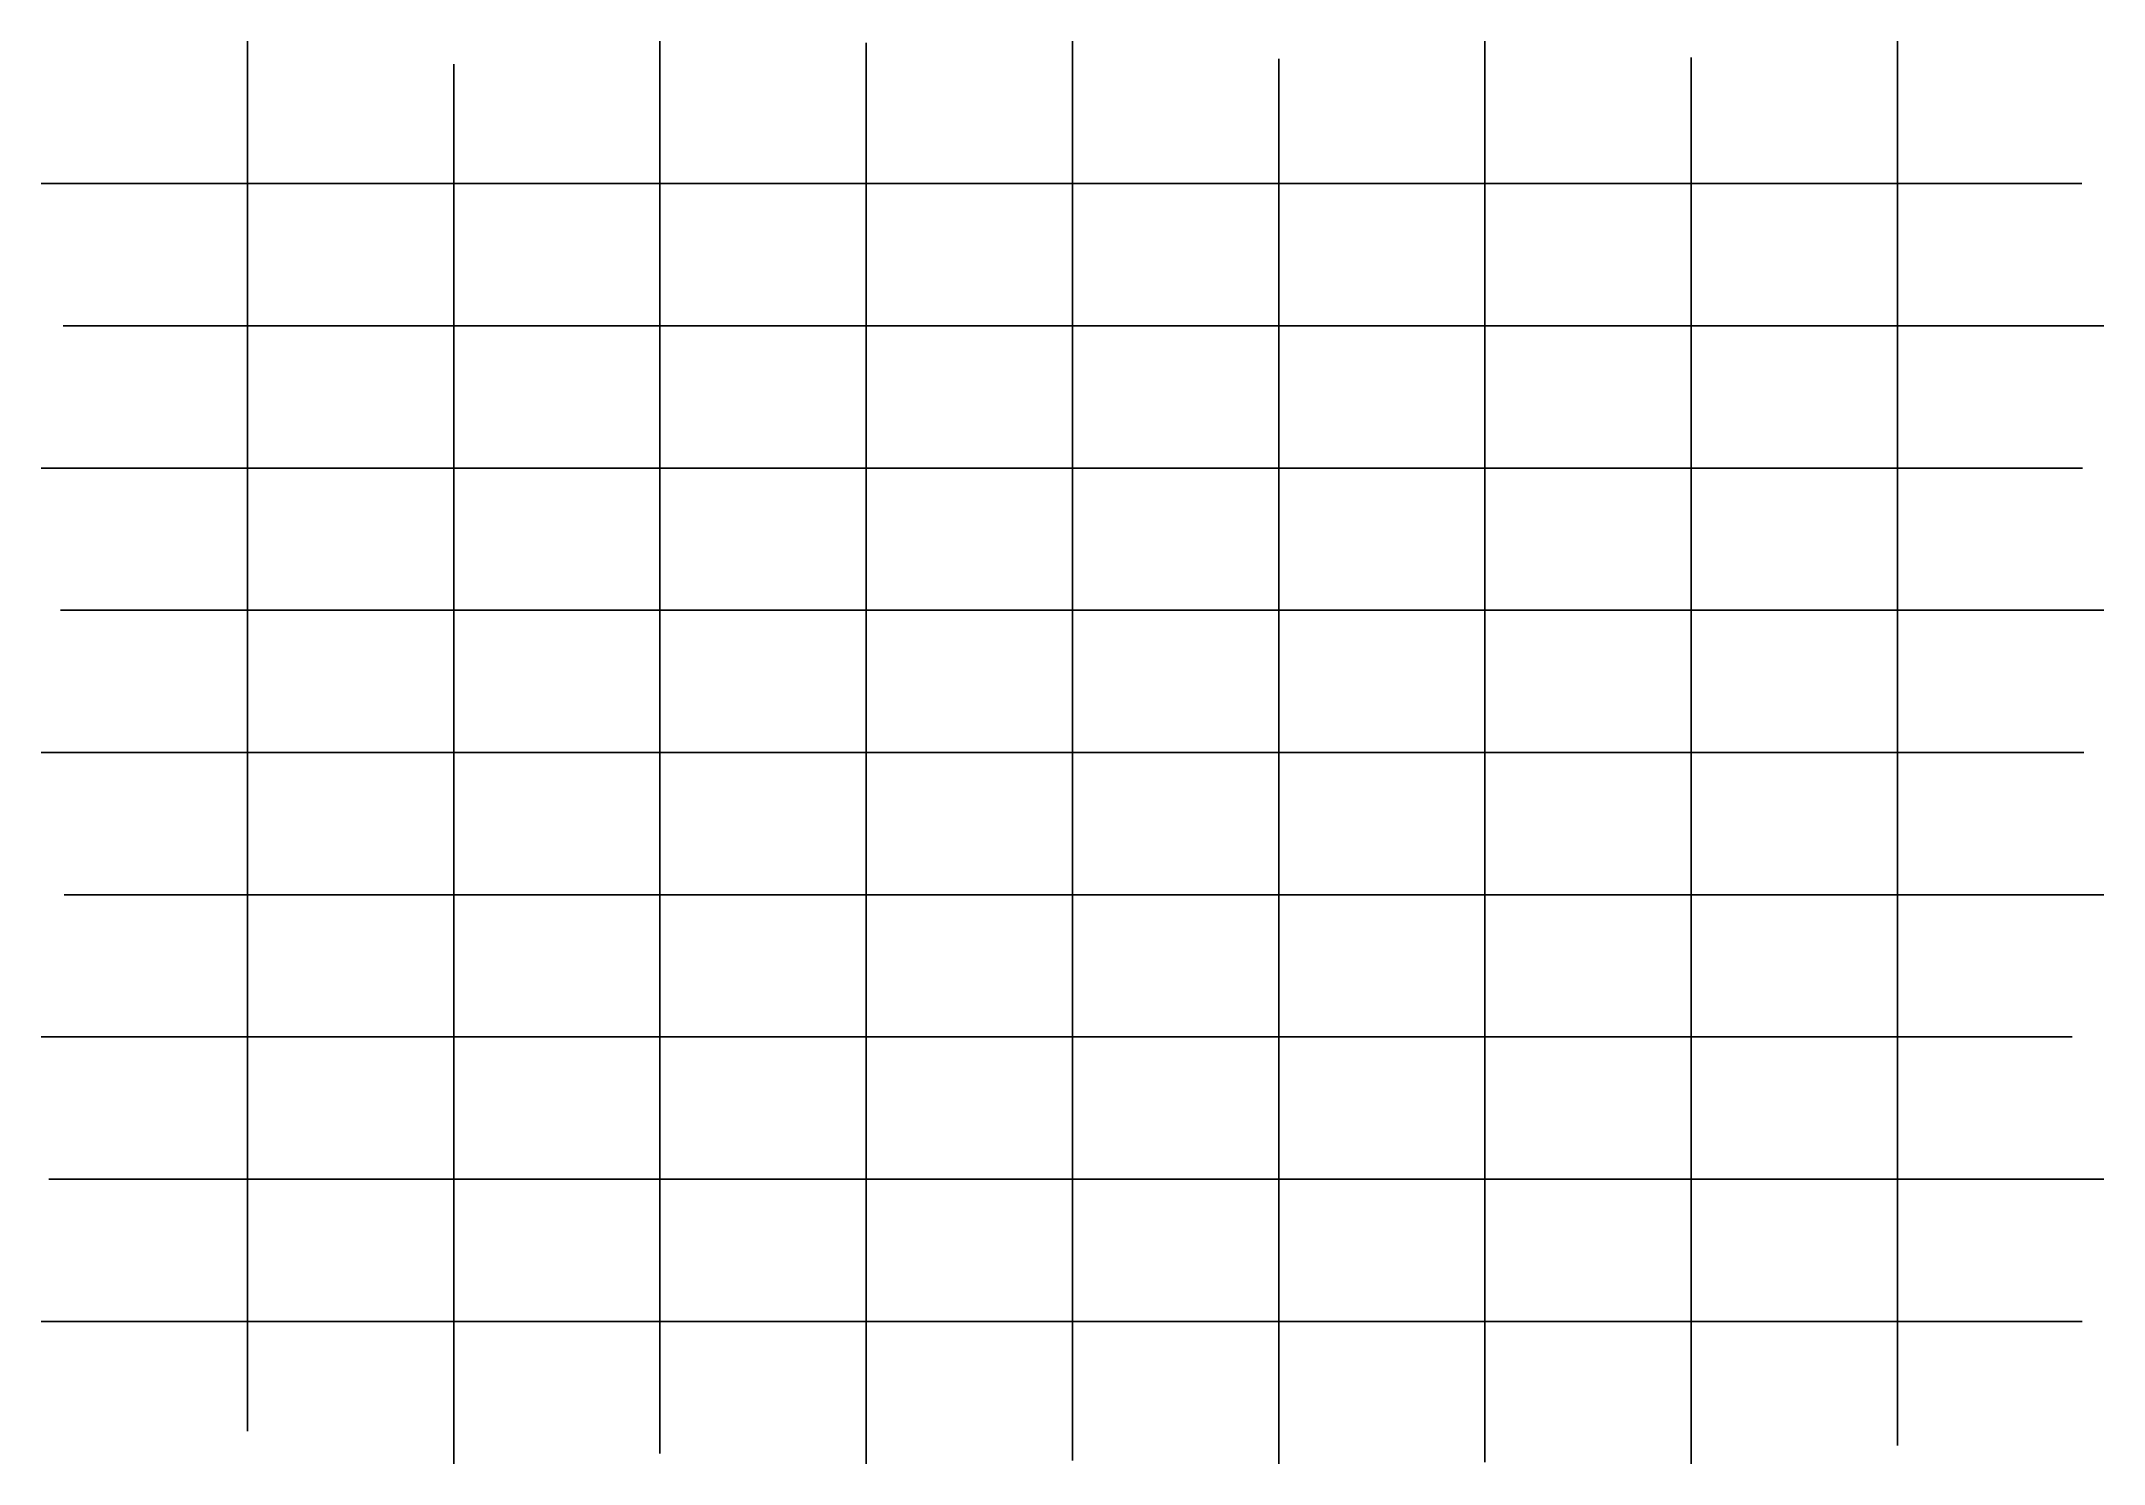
# Model space of a CAD drawing. Header units: millimetres. Extents: x 0 to 145, y -100 to 0.
import ezdxf

# ---------------------------------------------------------------- set-up
doc = ezdxf.new("R2010")
doc.units = ezdxf.units.MM
doc.header["$MEASUREMENT"] = 0
doc.layers.add('Ú²Ô 09', color=18, linetype='Continuous', true_color=0x000000)

msp = doc.modelspace()

# ---------------------------------------------------------------- linework, layer by layer
at = {"layer": 'Ú²Ô 09'}
for p, q in [((14.5, 0, 20), (14.5, -2.46, 20.44)), ((43.5, 0, 16.59), (43.5, -2.5, 16.6)), ((72.5, 0, 10.65), (72.5, -2.5, 10.56)), ((101.5, 0, 5.46), (101.5, -2.5, 5.51)), ((130.5, 0, 3.08), (130.5, -2.49, 3.28)), ((58, -2.6, 13.63), (58, -0.1, 13.71)), ((87, -3.73, 7.74), (87, -1.23, 7.77)), ((116, -3.64, 4.06), (116, -1.14, 3.93)), ((14.5, -2.46, 20.44), (14.5, -4.93, 20.84)), ((29, -4.09, 19.13), (29, -1.6, 18.96)), ((43.5, -2.5, 16.6), (43.5, -5, 16.6)), ((58, -5.09, 13.55), (58, -2.6, 13.63)), ((72.5, -2.5, 10.56), (72.5, -5, 10.48)), ((101.5, -2.5, 5.51), (101.5, -5, 5.58)), ((130.5, -2.49, 3.28), (130.5, -4.98, 3.52)), ((29, -6.59, 19.28), (29, -4.09, 19.13)), ((87, -6.23, 7.73), (87, -3.73, 7.74)), ((116, -6.13, 4.25), (116, -3.64, 4.06)), ((14.5, -4.93, 20.84), (14.5, -7.4, 21.2)), ((43.5, -5, 16.6), (43.5, -7.5, 16.57)), ((58, -7.59, 13.47), (58, -5.09, 13.55)), ((72.5, -5, 10.48), (72.5, -7.5, 10.41)), ((101.5, -5, 5.58), (101.5, -7.5, 5.69)), ((130.5, -4.98, 3.52), (130.5, -7.47, 3.8)), ((29, -9.09, 19.37), (29, -6.59, 19.28)), ((87, -8.73, 7.76), (87, -6.23, 7.73)), ((116, -8.62, 4.49), (116, -6.13, 4.25)), ((14.5, -7.4, 21.2), (14.5, -9.88, 21.5)), ((43.5, -7.5, 16.57), (43.5, -10, 16.52)), ((58, -10.09, 13.38), (58, -7.59, 13.47)), ((72.5, -7.5, 10.41), (72.5, -10, 10.36)), ((101.5, -7.5, 5.69), (101.5, -9.99, 5.84)), ((116, -11.1, 4.78), (116, -8.62, 4.49)), ((130.5, -7.47, 3.8), (130.5, -9.94, 4.14)), ((0, -10, 22.39), (2.5, -10, 22.31)), ((2.5, -10, 22.31), (5, -10, 22.24)), ((5, -10, 22.24), (7.49, -10, 22.09)), ((7.49, -10, 22.09), (9.99, -10, 21.94)), ((9.99, -10, 21.94), (12.48, -10, 21.7)), ((12.48, -10, 21.7), (14.97, -10, 21.46)), ((14.5, -9.88, 21.5), (14.5, -12.37, 21.74)), ((14.97, -10, 21.46), (17.45, -10, 21.16)), ((17.45, -10, 21.16), (19.93, -10, 20.84)), ((19.93, -10, 20.84), (22.4, -10, 20.47)), ((22.4, -10, 20.47), (24.87, -10, 20.1)), ((24.87, -10, 20.1), (27.34, -10, 19.68)), ((27.34, -10, 19.68), (29.8, -10, 19.25)), ((29, -11.59, 19.42), (29, -9.09, 19.37)), ((29.8, -10, 19.25), (32.26, -10, 18.79)), ((32.26, -10, 18.79), (34.71, -10, 18.32)), ((34.71, -10, 18.32), (37.16, -10, 17.83)), ((37.16, -10, 17.83), (39.61, -10, 17.34)), ((39.61, -10, 17.34), (42.06, -10, 16.83)), ((42.06, -10, 16.83), (44.51, -10, 16.31)), ((43.5, -10, 16.52), (43.5, -12.5, 16.44)), ((44.51, -10, 16.31), (46.95, -10, 15.78)), ((46.95, -10, 15.78), (49.39, -10, 15.25)), ((49.39, -10, 15.25), (51.84, -10, 14.72)), ((51.84, -10, 14.72), (54.28, -10, 14.19)), ((54.28, -10, 14.19), (56.72, -10, 13.66)), ((56.72, -10, 13.66), (59.17, -10, 13.13)), ((58, -12.59, 13.28), (58, -10.09, 13.38)), ((59.17, -10, 13.13), (61.61, -10, 12.6)), ((61.61, -10, 12.6), (64.06, -10, 12.09)), ((64.06, -10, 12.09), (66.5, -10, 11.57)), ((66.5, -10, 11.57), (68.95, -10, 11.07)), ((68.95, -10, 11.07), (71.4, -10, 10.58)), ((71.4, -10, 10.58), (73.86, -10, 10.1)), ((72.5, -10, 10.36), (72.5, -12.5, 10.33)), ((73.86, -10, 10.1), (76.31, -10, 9.63)), ((76.31, -10, 9.63), (78.77, -10, 9.18)), ((78.77, -10, 9.18), (81.23, -10, 8.74)), ((81.23, -10, 8.74), (83.7, -10, 8.32)), ((83.7, -10, 8.32), (86.16, -10, 7.91)), ((86.16, -10, 7.91), (88.63, -10, 7.53)), ((87, -11.23, 7.81), (87, -8.73, 7.76)), ((88.63, -10, 7.53), (91.11, -10, 7.16)), ((91.11, -10, 7.16), (93.58, -10, 6.82)), ((93.58, -10, 6.82), (96.06, -10, 6.48)), ((96.06, -10, 6.48), (98.54, -10, 6.18)), ((98.54, -10, 6.18), (101.03, -10, 5.89)), ((101.03, -10, 5.89), (103.51, -10, 5.63)), ((101.5, -9.99, 5.84), (101.5, -12.48, 6.05)), ((103.51, -10, 5.63), (106, -10, 5.38)), ((106, -10, 5.38), (108.49, -10, 5.17)), ((108.49, -10, 5.17), (110.98, -10, 4.97)), ((110.98, -10, 4.97), (113.48, -10, 4.8)), ((113.48, -10, 4.8), (115.97, -10, 4.64)), ((115.97, -10, 4.64), (118.47, -10, 4.51)), ((118.47, -10, 4.51), (120.97, -10, 4.39)), ((120.97, -10, 4.39), (123.46, -10, 4.31)), ((123.46, -10, 4.31), (125.96, -10, 4.23)), ((125.96, -10, 4.23), (128.46, -10, 4.18)), ((128.46, -10, 4.18), (130.96, -10, 4.14)), ((130.5, -9.94, 4.14), (130.5, -12.41, 4.54)), ((130.96, -10, 4.14), (133.46, -10, 4.13)), ((133.46, -10, 4.13), (135.96, -10, 4.12)), ((135.96, -10, 4.12), (138.46, -10, 4.14)), ((138.46, -10, 4.14), (140.96, -10, 4.17)), ((140.96, -10, 4.17), (143.46, -10, 4.21)), ((29, -14.09, 19.43), (29, -11.59, 19.42)), ((87, -13.73, 7.9), (87, -11.23, 7.81)), ((116, -13.58, 5.11), (116, -11.1, 4.78)), ((14.5, -12.37, 21.74), (14.5, -14.87, 21.93)), ((43.5, -12.5, 16.44), (43.5, -15, 16.34)), ((58, -15.09, 13.18), (58, -12.59, 13.28)), ((72.5, -12.5, 10.33), (72.5, -15, 10.31)), ((101.5, -12.48, 6.05), (101.5, -14.97, 6.29)), ((130.5, -12.41, 4.54), (130.5, -14.87, 4.98)), ((29, -16.59, 19.4), (29, -14.09, 19.43)), ((87, -16.23, 8.02), (87, -13.73, 7.9)), ((116, -16.05, 5.51), (116, -13.58, 5.11)), ((14.5, -14.87, 21.93), (14.5, -17.36, 22.07)), ((43.5, -15, 16.34), (43.5, -17.49, 16.21)), ((58, -17.59, 13.07), (58, -15.09, 13.18)), ((72.5, -15, 10.31), (72.5, -17.5, 10.3)), ((101.5, -14.97, 6.29), (101.5, -17.46, 6.57)), ((130.5, -14.87, 4.98), (130.5, -17.32, 5.46)), ((14.5, -17.36, 22.07), (14.5, -19.86, 22.14)), ((29, -19.08, 19.31), (29, -16.59, 19.4)), ((87, -18.72, 8.17), (87, -16.23, 8.02)), ((116, -18.51, 5.95), (116, -16.05, 5.51)), ((130.5, -17.32, 5.46), (130.5, -19.76, 6.01)), ((43.5, -17.49, 16.21), (43.5, -19.99, 16.06)), ((58, -20.08, 12.97), (58, -17.59, 13.07)), ((72.5, -17.5, 10.3), (72.5, -20, 10.31)), ((87, -21.22, 8.35), (87, -18.72, 8.17)), ((101.5, -17.46, 6.57), (101.5, -19.93, 6.9)), ((116, -20.97, 6.42), (116, -18.51, 5.95)), ((4.04, -20, 23.64), (1.55, -20, 23.91)), ((6.52, -20, 23.34), (4.04, -20, 23.64)), ((9, -20, 23.01), (6.52, -20, 23.34)), ((11.47, -20, 22.63), (9, -20, 23.01)), ((13.94, -20, 22.24), (11.47, -20, 22.63)), ((16.4, -20, 21.8), (13.94, -20, 22.24)), ((14.5, -19.86, 22.14), (14.5, -22.36, 22.15)), ((18.86, -20, 21.36), (16.4, -20, 21.8)), ((21.31, -20, 20.87), (18.86, -20, 21.36)), ((23.77, -20, 20.39), (21.31, -20, 20.87)), ((26.21, -20, 19.87), (23.77, -20, 20.39)), ((28.66, -20, 19.36), (26.21, -20, 19.87)), ((31.1, -20, 18.82), (28.66, -20, 19.36)), ((29, -21.58, 19.19), (29, -19.08, 19.31)), ((33.54, -20, 18.29), (31.1, -20, 18.82)), ((35.98, -20, 17.74), (33.54, -20, 18.29)), ((38.42, -20, 17.2), (35.98, -20, 17.74)), ((40.86, -20, 16.65), (38.42, -20, 17.2)), ((43.3, -20, 16.11), (40.86, -20, 16.65)), ((45.74, -20, 15.57), (43.3, -20, 16.11)), ((43.5, -19.99, 16.06), (43.5, -22.48, 15.89)), ((48.19, -20, 15.03), (45.74, -20, 15.57)), ((50.63, -20, 14.51), (48.19, -20, 15.03)), ((53.08, -20, 13.99), (50.63, -20, 14.51)), ((55.52, -20, 13.48), (53.08, -20, 13.99)), ((57.97, -20, 12.98), (55.52, -20, 13.48)), ((60.43, -20, 12.5), (57.97, -20, 12.98)), ((58, -22.58, 12.86), (58, -20.08, 12.97)), ((62.88, -20, 12.02), (60.43, -20, 12.5)), ((65.34, -20, 11.56), (62.88, -20, 12.02)), ((67.8, -20, 11.12), (65.34, -20, 11.56)), ((70.26, -20, 10.69), (67.8, -20, 11.12)), ((72.73, -20, 10.28), (70.26, -20, 10.69)), ((72.5, -20, 10.31), (72.5, -22.5, 10.34)), ((75.2, -20, 9.88), (72.73, -20, 10.28)), ((77.67, -20, 9.5), (75.2, -20, 9.88)), ((80.14, -20, 9.15), (77.67, -20, 9.5)), ((82.62, -20, 8.81), (80.14, -20, 9.15)), ((85.1, -20, 8.49), (82.62, -20, 8.81)), ((87.58, -20, 8.19), (85.1, -20, 8.49)), ((90.06, -20, 7.92), (87.58, -20, 8.19)), ((92.55, -20, 7.66), (90.06, -20, 7.92)), ((95.04, -20, 7.43), (92.55, -20, 7.66)), ((97.53, -20, 7.21), (95.04, -20, 7.43)), ((100.02, -20, 7.02), (97.53, -20, 7.21)), ((102.52, -20, 6.84), (100.02, -20, 7.02)), ((101.5, -19.93, 6.9), (101.5, -22.41, 7.27)), ((105.01, -20, 6.69), (102.52, -20, 6.84)), ((107.51, -20, 6.55), (105.01, -20, 6.69)), ((110.01, -20, 6.44), (107.51, -20, 6.55)), ((112.5, -20, 6.34), (110.01, -20, 6.44)), ((115, -20, 6.25), (112.5, -20, 6.34)), ((117.5, -20, 6.19), (115, -20, 6.25)), ((120, -20, 6.13), (117.5, -20, 6.19)), ((122.5, -20, 6.1), (120, -20, 6.13)), ((125, -20, 6.07), (122.5, -20, 6.1)), ((127.5, -20, 6.06), (125, -20, 6.07)), ((130, -20, 6.05), (127.5, -20, 6.06)), ((132.5, -20, 6.07), (130, -20, 6.05)), ((130.5, -19.76, 6.01), (130.5, -22.19, 6.59)), ((135, -20, 6.08), (132.5, -20, 6.07)), ((137.5, -20, 6.11), (135, -20, 6.08)), ((140, -20, 6.14), (137.5, -20, 6.11)), ((142.5, -20, 6.18), (140, -20, 6.14)), ((145, -20, 6.22), (142.5, -20, 6.18)), ((29, -24.08, 19.04), (29, -21.58, 19.19)), ((87, -23.71, 8.56), (87, -21.22, 8.35)), ((116, -23.41, 6.94), (116, -20.97, 6.42)), ((14.5, -22.36, 22.15), (14.5, -24.86, 22.11)), ((43.5, -22.48, 15.89), (43.5, -24.97, 15.69)), ((58, -25.08, 12.75), (58, -22.58, 12.86)), ((72.5, -22.5, 10.34), (72.5, -24.99, 10.38)), ((101.5, -22.41, 7.27), (101.5, -24.87, 7.68)), ((130.5, -22.19, 6.59), (130.5, -24.62, 7.21)), ((29, -26.57, 18.83), (29, -24.08, 19.04)), ((87, -26.19, 8.81), (87, -23.71, 8.56)), ((116, -25.85, 7.51), (116, -23.41, 6.94)), ((130.5, -24.62, 7.21), (130.5, -27.03, 7.86)), ((14.5, -24.86, 22.11), (14.5, -27.36, 22.02)), ((43.5, -24.97, 15.69), (43.5, -27.46, 15.47)), ((58, -27.58, 12.63), (58, -25.08, 12.75)), ((72.5, -24.99, 10.38), (72.5, -27.49, 10.44)), ((101.5, -24.87, 7.68), (101.5, -27.33, 8.11)), ((116, -28.27, 8.11), (116, -25.85, 7.51)), ((14.5, -27.36, 22.02), (14.5, -29.85, 21.86)), ((29, -29.06, 18.58), (29, -26.57, 18.83)), ((43.5, -27.46, 15.47), (43.5, -29.95, 15.23)), ((72.5, -27.49, 10.44), (72.5, -29.99, 10.52)), ((87, -28.68, 9.08), (87, -26.19, 8.81)), ((101.5, -27.33, 8.11), (101.5, -29.79, 8.6)), ((130.5, -27.03, 7.86), (130.5, -29.43, 8.56)), ((58, -30.07, 12.52), (58, -27.58, 12.63)), ((87, -31.16, 9.37), (87, -28.68, 9.08)), ((116, -30.69, 8.74), (116, -28.27, 8.11)), ((0, -30, 24.68), (2.46, -30, 24.25)), ((2.46, -30, 24.25), (4.92, -30, 23.81)), ((4.92, -30, 23.81), (7.38, -30, 23.33)), ((7.38, -30, 23.33), (9.83, -30, 22.85)), ((9.83, -30, 22.85), (12.28, -30, 22.33)), ((12.28, -30, 22.33), (14.72, -30, 21.81)), ((14.5, -29.85, 21.86), (14.5, -32.34, 21.64)), ((14.72, -30, 21.81), (17.16, -30, 21.25)), ((17.16, -30, 21.25), (19.6, -30, 20.7)), ((19.6, -30, 20.7), (22.03, -30, 20.13)), ((22.03, -30, 20.13), (24.46, -30, 19.56)), ((24.46, -30, 19.56), (26.9, -30, 18.98)), ((26.9, -30, 18.98), (29.33, -30, 18.41)), ((29, -31.54, 18.3), (29, -29.06, 18.58)), ((29.33, -30, 18.41), (31.77, -30, 17.84)), ((31.77, -30, 17.84), (34.2, -30, 17.28)), ((34.2, -30, 17.28), (36.64, -30, 16.73)), ((36.64, -30, 16.73), (39.08, -30, 16.18)), ((39.08, -30, 16.18), (41.52, -30, 15.65)), ((41.52, -30, 15.65), (43.97, -30, 15.13)), ((43.5, -29.95, 15.23), (43.5, -32.44, 14.96)), ((43.97, -30, 15.13), (46.42, -30, 14.63)), ((46.42, -30, 14.63), (48.87, -30, 14.15)), ((48.87, -30, 14.15), (51.33, -30, 13.69)), ((51.33, -30, 13.69), (53.79, -30, 13.24)), ((53.79, -30, 13.24), (56.25, -30, 12.82)), ((56.25, -30, 12.82), (58.72, -30, 12.41)), ((58, -32.57, 12.4), (58, -30.07, 12.52)), ((58.72, -30, 12.41), (61.19, -30, 12.03)), ((61.19, -30, 12.03), (63.66, -30, 11.66)), ((63.66, -30, 11.66), (66.14, -30, 11.32)), ((66.14, -30, 11.32), (68.62, -30, 11)), ((68.62, -30, 11), (71.1, -30, 10.69)), ((71.1, -30, 10.69), (73.58, -30, 10.41)), ((72.5, -29.99, 10.52), (72.5, -32.49, 10.62)), ((73.58, -30, 10.41), (76.07, -30, 10.14)), ((76.07, -30, 10.14), (78.56, -30, 9.9)), ((78.56, -30, 9.9), (81.05, -30, 9.67)), ((81.05, -30, 9.67), (83.54, -30, 9.48)), ((83.54, -30, 9.48), (86.03, -30, 9.29)), ((86.03, -30, 9.29), (88.53, -30, 9.14)), ((88.53, -30, 9.14), (91.02, -30, 9)), ((91.02, -30, 9), (93.52, -30, 8.89)), ((93.52, -30, 8.89), (96.02, -30, 8.78)), ((96.02, -30, 8.78), (98.52, -30, 8.71)), ((98.52, -30, 8.71), (101.02, -30, 8.64)), ((101.02, -30, 8.64), (103.52, -30, 8.6)), ((101.5, -29.79, 8.6), (101.5, -32.23, 9.11)), ((103.52, -30, 8.6), (106.02, -30, 8.57)), ((106.02, -30, 8.57), (108.52, -30, 8.55)), ((108.52, -30, 8.55), (111.02, -30, 8.54)), ((111.02, -30, 8.54), (113.52, -30, 8.55)), ((113.52, -30, 8.55), (116.02, -30, 8.56)), ((116.02, -30, 8.56), (118.51, -30, 8.58)), ((118.51, -30, 8.58), (121.01, -30, 8.6)), ((121.01, -30, 8.6), (123.51, -30, 8.63)), ((123.51, -30, 8.63), (126.01, -30, 8.66)), ((126.01, -30, 8.66), (128.51, -30, 8.7)), ((128.51, -30, 8.7), (131.01, -30, 8.73)), ((130.5, -29.43, 8.56), (130.5, -31.82, 9.29)), ((131.01, -30, 8.73), (133.51, -30, 8.76)), ((133.51, -30, 8.76), (136.01, -30, 8.8)), ((136.01, -30, 8.8), (138.51, -30, 8.82)), ((138.51, -30, 8.82), (141.01, -30, 8.85)), ((141.01, -30, 8.85), (143.51, -30, 8.87)), ((29, -34.02, 17.98), (29, -31.54, 18.3)), ((87, -33.64, 9.69), (87, -31.16, 9.37)), ((116, -33.1, 9.42), (116, -30.69, 8.74)), ((130.5, -31.82, 9.29), (130.5, -34.21, 10.04)), ((14.5, -32.34, 21.64), (14.5, -34.83, 21.38)), ((43.5, -32.44, 14.96), (43.5, -34.92, 14.68)), ((58, -35.07, 12.29), (58, -32.57, 12.4)), ((72.5, -32.49, 10.62), (72.5, -34.99, 10.73)), ((101.5, -32.23, 9.11), (101.5, -34.68, 9.64)), ((116, -35.5, 10.12), (116, -33.1, 9.42)), ((29, -36.49, 17.62), (29, -34.02, 17.98)), ((87, -36.12, 10.04), (87, -33.64, 9.69)), ((101.5, -34.68, 9.64), (101.5, -37.11, 10.21)), ((130.5, -34.21, 10.04), (130.5, -36.58, 10.82)), ((14.5, -34.83, 21.38), (14.5, -37.31, 21.07)), ((43.5, -34.92, 14.68), (43.5, -37.4, 14.38)), ((58, -37.57, 12.17), (58, -35.07, 12.29)), ((72.5, -34.99, 10.73), (72.5, -37.49, 10.85)), ((87, -38.59, 10.41), (87, -36.12, 10.04)), ((116, -37.89, 10.84), (116, -35.5, 10.12)), ((14.5, -37.31, 21.07), (14.5, -39.78, 20.7)), ((29, -38.96, 17.23), (29, -36.49, 17.62)), ((43.5, -37.4, 14.38), (43.5, -39.88, 14.06)), ((58, -40.06, 12.05), (58, -37.57, 12.17)), ((72.5, -37.49, 10.85), (72.5, -39.98, 10.99)), ((101.5, -37.11, 10.21), (101.5, -39.54, 10.8)), ((130.5, -36.58, 10.82), (130.5, -38.95, 11.62)), ((29, -41.43, 16.8), (29, -38.96, 17.23)), ((87, -41.06, 10.8), (87, -38.59, 10.41)), ((116, -40.28, 11.59), (116, -37.89, 10.84)), ((130.5, -38.95, 11.62), (130.5, -41.31, 12.44)), ((3.78, -40, 23.31), (1.35, -40, 23.88)), ((6.22, -40, 22.73), (3.78, -40, 23.31)), ((8.65, -40, 22.14), (6.22, -40, 22.73)), ((11.07, -40, 21.54), (8.65, -40, 22.14)), ((13.5, -40, 20.93), (11.07, -40, 21.54)), ((15.92, -40, 20.31), (13.5, -40, 20.93)), ((14.5, -39.78, 20.7), (14.5, -42.25, 20.28)), ((18.34, -40, 19.69), (15.92, -40, 20.31)), ((20.76, -40, 19.08), (18.34, -40, 19.69)), ((23.19, -40, 18.47), (20.76, -40, 19.08)), ((25.62, -40, 17.88), (23.19, -40, 18.47)), ((28.05, -40, 17.29), (25.62, -40, 17.88)), ((30.48, -40, 16.72), (28.05, -40, 17.29)), ((32.92, -40, 16.16), (30.48, -40, 16.72)), ((35.36, -40, 15.64), (32.92, -40, 16.16)), ((37.81, -40, 15.12), (35.36, -40, 15.64)), ((40.27, -40, 14.65), (37.81, -40, 15.12)), ((42.72, -40, 14.19), (40.27, -40, 14.65)), ((45.19, -40, 13.77), (42.72, -40, 14.19)), ((43.5, -39.88, 14.06), (43.5, -42.36, 13.72)), ((47.65, -40, 13.37), (45.19, -40, 13.77)), ((50.13, -40, 13.02), (47.65, -40, 13.37)), ((52.6, -40, 12.67), (50.13, -40, 13.02)), ((55.09, -40, 12.38), (52.6, -40, 12.67)), ((57.57, -40, 12.1), (55.09, -40, 12.38)), ((60.06, -40, 11.87), (57.57, -40, 12.1)), ((58, -42.56, 11.93), (58, -40.06, 12.05)), ((62.55, -40, 11.64), (60.06, -40, 11.87)), ((65.04, -40, 11.46), (62.55, -40, 11.64)), ((67.54, -40, 11.28), (65.04, -40, 11.46)), ((70.03, -40, 11.13), (67.54, -40, 11.28)), ((72.53, -40, 10.99), (70.03, -40, 11.13)), ((72.5, -39.98, 10.99), (72.5, -42.48, 11.14)), ((75.03, -40, 10.88), (72.53, -40, 10.99)), ((77.53, -40, 10.79), (75.03, -40, 10.88)), ((80.02, -40, 10.72), (77.53, -40, 10.79)), ((82.52, -40, 10.67), (80.02, -40, 10.72)), ((85.02, -40, 10.64), (82.52, -40, 10.67)), ((87.52, -40, 10.63), (85.02, -40, 10.64)), ((90.02, -40, 10.65), (87.52, -40, 10.63)), ((92.52, -40, 10.68), (90.02, -40, 10.65)), ((95.02, -40, 10.73), (92.52, -40, 10.68)), ((97.52, -40, 10.79), (95.02, -40, 10.73)), ((100.02, -40, 10.87), (97.52, -40, 10.79)), ((102.52, -40, 10.95), (100.02, -40, 10.87)), ((101.5, -39.54, 10.8), (101.5, -41.96, 11.42)), ((105.02, -40, 11.05), (102.52, -40, 10.95)), ((107.52, -40, 11.15), (105.02, -40, 11.05)), ((110.01, -40, 11.25), (107.52, -40, 11.15)), ((112.51, -40, 11.36), (110.01, -40, 11.25)), ((115.01, -40, 11.46), (112.51, -40, 11.36)), ((117.51, -40, 11.56), (115.01, -40, 11.46)), ((116, -42.65, 12.37), (116, -40.28, 11.59)), ((120.01, -40, 11.66), (117.51, -40, 11.56)), ((122.5, -40, 11.75), (120.01, -40, 11.66)), ((125, -40, 11.83), (122.5, -40, 11.75)), ((127.5, -40, 11.9), (125, -40, 11.83)), ((130, -40, 11.97), (127.5, -40, 11.9)), ((132.5, -40, 12.01), (130, -40, 11.97)), ((135, -40, 12.05), (132.5, -40, 12.01)), ((137.5, -40, 12.06), (135, -40, 12.05)), ((140, -40, 12.06), (137.5, -40, 12.06)), ((142.5, -40, 12.05), (140, -40, 12.06)), ((145, -40, 12.03), (142.5, -40, 12.05)), ((29, -43.88, 16.35), (29, -41.43, 16.8)), ((87, -43.53, 11.2), (87, -41.06, 10.8)), ((101.5, -41.96, 11.42), (101.5, -44.38, 12.05)), ((130.5, -41.31, 12.44), (130.5, -43.67, 13.27)), ((14.5, -42.25, 20.28), (14.5, -44.71, 19.83)), ((43.5, -42.36, 13.72), (43.5, -44.84, 13.37)), ((58, -45.06, 11.8), (58, -42.56, 11.93)), ((72.5, -42.48, 11.14), (72.5, -44.97, 11.31)), ((116, -45.03, 13.15), (116, -42.65, 12.37)), ((14.5, -44.71, 19.83), (14.5, -47.16, 19.33)), ((29, -46.34, 15.86), (29, -43.88, 16.35)), ((43.5, -44.84, 13.37), (43.5, -47.31, 13)), ((87, -45.99, 11.63), (87, -43.53, 11.2)), ((101.5, -44.38, 12.05), (101.5, -46.79, 12.71)), ((130.5, -43.67, 13.27), (130.5, -46.02, 14.12)), ((29, -48.78, 15.35), (29, -46.34, 15.86)), ((58, -47.55, 11.67), (58, -45.06, 11.8)), ((72.5, -44.97, 11.31), (72.5, -47.47, 11.47)), ((87, -48.45, 12.06), (87, -45.99, 11.63)), ((116, -47.39, 13.96), (116, -45.03, 13.15)), ((130.5, -46.02, 14.12), (130.5, -48.37, 14.98)), ((14.5, -47.16, 19.33), (14.5, -49.6, 18.79)), ((43.5, -47.31, 13), (43.5, -49.78, 12.62)), ((58, -50.05, 11.53), (58, -47.55, 11.67)), ((72.5, -47.47, 11.47), (72.5, -49.96, 11.64)), ((101.5, -46.79, 12.71), (101.5, -49.2, 13.38)), ((116, -49.76, 14.77), (116, -47.39, 13.96)), ((29, -51.23, 14.82), (29, -48.78, 15.35)), ((87, -50.91, 12.5), (87, -48.45, 12.06)), ((101.5, -49.2, 13.38), (101.5, -51.61, 14.06)), ((130.5, -48.37, 14.98), (130.5, -50.72, 15.84)), ((0, -50, 22.69), (2.41, -50, 22.03)), ((2.41, -50, 22.03), (4.82, -50, 21.37)), ((4.82, -50, 21.37), (7.23, -50, 20.7)), ((7.23, -50, 20.7), (9.64, -50, 20.04)), ((9.64, -50, 20.04), (12.05, -50, 19.37)), ((12.05, -50, 19.37), (14.46, -50, 18.71)), ((14.46, -50, 18.71), (16.88, -50, 18.07)), ((14.5, -49.6, 18.79), (14.5, -52.03, 18.21)), ((16.88, -50, 18.07), (19.3, -50, 17.43)), ((19.3, -50, 17.43), (21.72, -50, 16.82)), ((21.72, -50, 16.82), (24.15, -50, 16.21)), ((24.15, -50, 16.21), (26.58, -50, 15.65)), ((26.58, -50, 15.65), (29.02, -50, 15.1)), ((29.02, -50, 15.1), (31.47, -50, 14.59)), ((31.47, -50, 14.59), (33.92, -50, 14.1)), ((33.92, -50, 14.1), (36.38, -50, 13.66)), ((36.38, -50, 13.66), (38.85, -50, 13.25)), ((38.85, -50, 13.25), (41.32, -50, 12.89)), ((41.32, -50, 12.89), (43.8, -50, 12.56)), ((43.5, -49.78, 12.62), (43.5, -52.25, 12.22)), ((43.8, -50, 12.56), (46.28, -50, 12.28)), ((46.28, -50, 12.28), (48.77, -50, 12.04)), ((48.77, -50, 12.04), (51.26, -50, 11.85)), ((51.26, -50, 11.85), (53.76, -50, 11.7)), ((53.76, -50, 11.7), (56.26, -50, 11.59)), ((56.26, -50, 11.59), (58.76, -50, 11.53)), ((58, -52.54, 11.38), (58, -50.05, 11.53)), ((58.76, -50, 11.53), (61.26, -50, 11.51)), ((61.26, -50, 11.51), (63.76, -50, 11.51)), ((63.76, -50, 11.51), (66.26, -50, 11.54)), ((66.26, -50, 11.54), (68.76, -50, 11.57)), ((68.76, -50, 11.57), (71.26, -50, 11.62)), ((71.26, -50, 11.62), (73.75, -50, 11.68)), ((72.5, -49.96, 11.64), (72.5, -52.46, 11.79)), ((73.75, -50, 11.68), (76.25, -50, 11.75)), ((76.25, -50, 11.75), (78.75, -50, 11.85)), ((78.75, -50, 11.85), (81.25, -50, 11.97)), ((81.25, -50, 11.97), (83.74, -50, 12.12)), ((83.74, -50, 12.12), (86.24, -50, 12.28)), ((86.24, -50, 12.28), (88.73, -50, 12.47)), ((88.73, -50, 12.47), (91.22, -50, 12.67)), ((91.22, -50, 12.67), (93.71, -50, 12.89)), ((93.71, -50, 12.89), (96.21, -50, 13.11)), ((96.21, -50, 13.11), (98.69, -50, 13.34)), ((98.69, -50, 13.34), (101.18, -50, 13.57)), ((101.18, -50, 13.57), (103.67, -50, 13.8)), ((103.67, -50, 13.8), (106.16, -50, 14.03)), ((106.16, -50, 14.03), (108.65, -50, 14.25)), ((108.65, -50, 14.25), (111.14, -50, 14.47)), ((111.14, -50, 14.47), (113.63, -50, 14.67)), ((113.63, -50, 14.67), (116.13, -50, 14.86)), ((116, -52.12, 15.6), (116, -49.76, 14.77)), ((116.13, -50, 14.86), (118.62, -50, 15.03)), ((118.62, -50, 15.03), (121.12, -50, 15.19)), ((121.12, -50, 15.19), (123.61, -50, 15.32)), ((123.61, -50, 15.32), (126.11, -50, 15.44)), ((126.11, -50, 15.44), (128.61, -50, 15.52)), ((128.61, -50, 15.52), (131.11, -50, 15.58)), ((130.5, -50.72, 15.84), (130.5, -53.06, 16.71)), ((131.11, -50, 15.58), (133.61, -50, 15.61)), ((133.61, -50, 15.61), (136.11, -50, 15.61)), ((136.11, -50, 15.61), (138.61, -50, 15.58)), ((138.61, -50, 15.58), (141.11, -50, 15.53)), ((141.11, -50, 15.53), (143.61, -50, 15.45)), ((14.5, -52.03, 18.21), (14.5, -54.46, 17.61)), ((29, -53.67, 14.27), (29, -51.23, 14.82)), ((87, -53.37, 12.95), (87, -50.91, 12.5)), ((101.5, -51.61, 14.06), (101.5, -54.01, 14.75)), ((116, -54.47, 16.43), (116, -52.12, 15.6)), ((43.5, -52.25, 12.22), (43.5, -54.72, 11.82)), ((58, -55.04, 11.22), (58, -52.54, 11.38)), ((72.5, -52.46, 11.79), (72.5, -54.95, 11.94)), ((87, -55.83, 13.42), (87, -53.37, 12.95)), ((130.5, -53.06, 16.71), (130.5, -55.41, 17.57)), ((14.5, -54.46, 17.61), (14.5, -56.88, 16.98)), ((29, -56.1, 13.7), (29, -53.67, 14.27)), ((43.5, -54.72, 11.82), (43.5, -57.18, 11.41)), ((58, -57.53, 11.05), (58, -55.04, 11.22)), ((72.5, -54.95, 11.94), (72.5, -57.45, 12.07)), ((101.5, -54.01, 14.75), (101.5, -56.41, 15.45)), ((116, -56.83, 17.27), (116, -54.47, 16.43)), ((29, -58.53, 13.11), (29, -56.1, 13.7)), ((87, -58.29, 13.88), (87, -55.83, 13.42)), ((101.5, -56.41, 15.45), (101.5, -58.81, 16.15)), ((130.5, -55.41, 17.57), (130.5, -57.75, 18.43)), ((14.5, -56.88, 16.98), (14.5, -59.29, 16.32)), ((43.5, -57.18, 11.41), (43.5, -59.65, 11)), ((58, -60.03, 10.89), (58, -57.53, 11.05)), ((72.5, -57.45, 12.07), (72.5, -59.94, 12.21)), ((116, -59.19, 18.11), (116, -56.83, 17.27)), ((130.5, -57.75, 18.43), (130.5, -60.1, 19.29)), ((14.5, -59.29, 16.32), (14.5, -61.69, 15.64)), ((29, -60.96, 12.52), (29, -58.53, 13.11)), ((87, -60.74, 14.36), (87, -58.29, 13.88)), ((101.5, -58.81, 16.15), (101.5, -61.21, 16.86)), ((116, -61.54, 18.94), (116, -59.19, 18.11)), ((3.99, -60, 19.15), (1.6, -60, 19.87)), ((6.39, -60, 18.44), (3.99, -60, 19.15)), ((8.79, -60, 17.74), (6.39, -60, 18.44)), ((11.19, -60, 17.05), (8.79, -60, 17.74)), ((13.6, -60, 16.37), (11.19, -60, 17.05)), ((16.01, -60, 15.73), (13.6, -60, 16.37)), ((18.43, -60, 15.09), (16.01, -60, 15.73)), ((20.86, -60, 14.51), (18.43, -60, 15.09)), ((23.29, -60, 13.93), (20.86, -60, 14.51)), ((25.74, -60, 13.42), (23.29, -60, 13.93)), ((28.19, -60, 12.91), (25.74, -60, 13.42)), ((30.65, -60, 12.49), (28.19, -60, 12.91)), ((33.12, -60, 12.06), (30.65, -60, 12.49)), ((35.6, -60, 11.74), (33.12, -60, 12.06)), ((38.07, -60, 11.41), (35.6, -60, 11.74)), ((40.56, -60, 11.19), (38.07, -60, 11.41)), ((43.05, -60, 10.97), (40.56, -60, 11.19)), ((45.55, -60, 10.85), (43.05, -60, 10.97)), ((43.5, -59.65, 11), (43.5, -62.11, 10.58)), ((48.05, -60, 10.74), (45.55, -60, 10.85)), ((50.55, -60, 10.72), (48.05, -60, 10.74)), ((53.05, -60, 10.72), (50.55, -60, 10.72)), ((55.55, -60, 10.8), (53.05, -60, 10.72)), ((58.05, -60, 10.9), (55.55, -60, 10.8)), ((58, -62.52, 10.73), (58, -60.03, 10.89)), ((60.54, -60, 11.06), (58.05, -60, 10.9)), ((63.03, -60, 11.25), (60.54, -60, 11.06)), ((65.52, -60, 11.47), (63.03, -60, 11.25)), ((68.01, -60, 11.72), (65.52, -60, 11.47)), ((70.5, -60, 11.99), (68.01, -60, 11.72)), ((72.98, -60, 12.27), (70.5, -60, 11.99)), ((72.5, -59.94, 12.21), (72.5, -62.44, 12.36)), ((75.46, -60, 12.58), (72.98, -60, 12.27)), ((77.94, -60, 12.9), (75.46, -60, 12.58)), ((80.42, -60, 13.24), (77.94, -60, 12.9)), ((82.89, -60, 13.6), (80.42, -60, 13.24)), ((85.37, -60, 13.97), (82.89, -60, 13.6)), ((87.84, -60, 14.35), (85.37, -60, 13.97)), ((87, -63.19, 14.84), (87, -60.74, 14.36)), ((90.31, -60, 14.74), (87.84, -60, 14.35)), ((92.77, -60, 15.13), (90.31, -60, 14.74)), ((95.24, -60, 15.52), (92.77, -60, 15.13)), ((97.71, -60, 15.91), (95.24, -60, 15.52)), ((100.18, -60, 16.3), (97.71, -60, 15.91)), ((102.65, -60, 16.67), (100.18, -60, 16.3)), ((105.13, -60, 17.04), (102.65, -60, 16.67)), ((107.6, -60, 17.38), (105.13, -60, 17.04)), ((110.08, -60, 17.71), (107.6, -60, 17.38)), ((112.56, -60, 18.01), (110.08, -60, 17.71)), ((115.05, -60, 18.29), (112.56, -60, 18.01)), ((117.54, -60, 18.53), (115.05, -60, 18.29)), ((120.03, -60, 18.75), (117.54, -60, 18.53)), ((122.52, -60, 18.92), (120.03, -60, 18.75)), ((125.02, -60, 19.07), (122.52, -60, 18.92)), ((127.51, -60, 19.17), (125.02, -60, 19.07)), ((130.01, -60, 19.24), (127.51, -60, 19.17)), ((132.51, -60, 19.24), (130.01, -60, 19.24)), ((130.5, -60.1, 19.29), (130.5, -62.45, 20.13)), ((135.01, -60, 19.24), (132.51, -60, 19.24)), ((137.51, -60, 19.15), (135.01, -60, 19.24)), ((140.01, -60, 19.05), (137.51, -60, 19.15)), ((142.51, -60, 18.89), (140.01, -60, 19.05)), ((145, -60, 18.73), (142.51, -60, 18.89)), ((14.5, -61.69, 15.64), (14.5, -64.09, 14.94)), ((29, -63.38, 11.91), (29, -60.96, 12.52)), ((43.5, -62.11, 10.58), (43.5, -64.58, 10.16)), ((101.5, -61.21, 16.86), (101.5, -63.6, 17.57)), ((116, -63.9, 19.77), (116, -61.54, 18.94)), ((29, -65.81, 11.3), (29, -63.38, 11.91)), ((58, -65.02, 10.58), (58, -62.52, 10.73)), ((72.5, -62.44, 12.36), (72.5, -64.93, 12.52)), ((87, -65.65, 15.32), (87, -63.19, 14.84)), ((101.5, -63.6, 17.57), (101.5, -66, 18.28)), ((130.5, -62.45, 20.13), (130.5, -64.81, 20.97)), ((14.5, -64.09, 14.94), (14.5, -66.49, 14.23)), ((43.5, -64.58, 10.16), (43.5, -67.04, 9.75)), ((58, -67.51, 10.44), (58, -65.02, 10.58)), ((72.5, -64.93, 12.52), (72.5, -67.43, 12.69)), ((116, -66.26, 20.59), (116, -63.9, 19.77)), ((130.5, -64.81, 20.97), (130.5, -67.18, 21.78)), ((14.5, -66.49, 14.23), (14.5, -68.88, 13.5)), ((29, -68.23, 10.69), (29, -65.81, 11.3)), ((87, -68.1, 15.81), (87, -65.65, 15.32)), ((101.5, -66, 18.28), (101.5, -68.4, 18.99)), ((116, -68.63, 21.41), (116, -66.26, 20.59)), ((43.5, -67.04, 9.75), (43.5, -69.51, 9.34)), ((58, -70.01, 10.3), (58, -67.51, 10.44)), ((72.5, -67.43, 12.69), (72.5, -69.92, 12.87)), ((87, -70.55, 16.3), (87, -68.1, 15.81)), ((130.5, -67.18, 21.78), (130.5, -69.54, 22.58)), ((14.5, -68.88, 13.5), (14.5, -71.27, 12.77)), ((29, -70.66, 10.08), (29, -68.23, 10.69)), ((43.5, -69.51, 9.34), (43.5, -71.98, 8.95)), ((101.5, -68.4, 18.99), (101.5, -70.8, 19.69)), ((116, -70.99, 22.2), (116, -68.63, 21.41)), ((130.5, -69.54, 22.58), (130.5, -71.92, 23.35)), ((0, -70, 17.4), (2.39, -70, 16.66)), ((2.39, -70, 16.66), (4.78, -70, 15.92)), ((4.78, -70, 15.92), (7.17, -70, 15.21)), ((7.17, -70, 15.21), (9.57, -70, 14.51)), ((9.57, -70, 14.51), (11.98, -70, 13.85)), ((11.98, -70, 13.85), (14.4, -70, 13.2)), ((14.4, -70, 13.2), (16.83, -70, 12.61)), ((16.83, -70, 12.61), (19.26, -70, 12.03)), ((19.26, -70, 12.03), (21.71, -70, 11.52)), ((21.71, -70, 11.52), (24.16, -70, 11.03)), ((24.16, -70, 11.03), (26.62, -70, 10.63)), ((26.62, -70, 10.63), (29.1, -70, 10.24)), ((29, -73.08, 9.47), (29, -70.66, 10.08)), ((29.1, -70, 10.24), (31.58, -70, 9.95)), ((31.58, -70, 9.95), (34.06, -70, 9.68)), ((34.06, -70, 9.68), (36.56, -70, 9.5)), ((36.56, -70, 9.5), (39.05, -70, 9.36)), ((39.05, -70, 9.36), (41.55, -70, 9.3)), ((41.55, -70, 9.3), (44.05, -70, 9.28)), ((44.05, -70, 9.28), (46.55, -70, 9.35)), ((46.55, -70, 9.35), (49.05, -70, 9.45)), ((49.05, -70, 9.45), (51.54, -70, 9.63)), ((51.54, -70, 9.63), (54.03, -70, 9.85)), ((54.03, -70, 9.85), (56.52, -70, 10.13)), ((56.52, -70, 10.13), (59, -70, 10.45)), ((58, -72.51, 10.19), (58, -70.01, 10.3)), ((59, -70, 10.45), (61.47, -70, 10.82)), ((61.47, -70, 10.82), (63.94, -70, 11.23)), ((63.94, -70, 11.23), (66.4, -70, 11.67)), ((66.4, -70, 11.67), (68.85, -70, 12.14)), ((68.85, -70, 12.14), (71.3, -70, 12.63)), ((71.3, -70, 12.63), (73.75, -70, 13.15)), ((72.5, -69.92, 12.87), (72.5, -72.41, 13.07)), ((73.75, -70, 13.15), (76.19, -70, 13.68)), ((76.19, -70, 13.68), (78.63, -70, 14.23)), ((78.63, -70, 14.23), (81.07, -70, 14.79)), ((81.07, -70, 14.79), (83.5, -70, 15.36)), ((83.5, -70, 15.36), (85.93, -70, 15.94)), ((85.93, -70, 15.94), (88.37, -70, 16.51)), ((87, -73, 16.79), (87, -70.55, 16.3)), ((88.37, -70, 16.51), (90.8, -70, 17.08)), ((90.8, -70, 17.08), (93.24, -70, 17.64)), ((93.24, -70, 17.64), (95.67, -70, 18.2)), ((95.67, -70, 18.2), (98.12, -70, 18.74)), ((98.12, -70, 18.74), (100.56, -70, 19.26)), ((100.56, -70, 19.26), (103.01, -70, 19.76)), ((101.5, -70.8, 19.69), (101.5, -73.2, 20.39)), ((103.01, -70, 19.76), (105.46, -70, 20.24)), ((105.46, -70, 20.24), (107.93, -70, 20.67)), ((107.93, -70, 20.67), (110.39, -70, 21.09)), ((110.39, -70, 21.09), (112.87, -70, 21.45)), ((112.87, -70, 21.45), (115.34, -70, 21.79)), ((115.34, -70, 21.79), (117.83, -70, 22.06)), ((116, -73.37, 22.99), (116, -70.99, 22.2)), ((117.83, -70, 22.06), (120.31, -70, 22.31)), ((120.31, -70, 22.31), (122.81, -70, 22.48)), ((122.81, -70, 22.48), (125.3, -70, 22.63)), ((125.3, -70, 22.63), (127.8, -70, 22.68)), ((127.8, -70, 22.68), (130.3, -70, 22.73)), ((130.3, -70, 22.73), (132.8, -70, 22.66)), ((132.8, -70, 22.66), (135.3, -70, 22.59)), ((135.3, -70, 22.59), (137.79, -70, 22.4)), ((137.79, -70, 22.4), (140.29, -70, 22.21)), ((140.29, -70, 22.21), (142.77, -70, 21.94)), ((14.5, -71.27, 12.77), (14.5, -73.66, 12.04)), ((43.5, -71.98, 8.95), (43.5, -74.45, 8.56)), ((72.5, -72.41, 13.07), (72.5, -74.91, 13.27)), ((130.5, -71.92, 23.35), (130.5, -74.31, 24.09)), ((14.5, -73.66, 12.04), (14.5, -76.05, 11.31)), ((29, -75.51, 8.87), (29, -73.08, 9.47)), ((58, -75.01, 10.09), (58, -72.51, 10.19)), ((87, -75.45, 17.28), (87, -73, 16.79)), ((101.5, -73.2, 20.39), (101.5, -75.6, 21.08)), ((116, -75.75, 23.75), (116, -73.37, 22.99)), ((43.5, -74.45, 8.56), (43.5, -76.92, 8.19)), ((58, -77.51, 10), (58, -75.01, 10.09)), ((72.5, -74.91, 13.27), (72.5, -77.4, 13.49)), ((130.5, -74.31, 24.09), (130.5, -76.71, 24.81)), ((14.5, -76.05, 11.31), (14.5, -78.44, 10.57)), ((29, -77.94, 8.28), (29, -75.51, 8.87)), ((87, -77.9, 17.78), (87, -75.45, 17.28)), ((101.5, -75.6, 21.08), (101.5, -78.01, 21.75)), ((116, -78.14, 24.49), (116, -75.75, 23.75)), ((130.5, -76.71, 24.81), (130.5, -79.11, 25.49)), ((29, -80.37, 7.7), (29, -77.94, 8.28)), ((43.5, -76.92, 8.19), (43.5, -79.39, 7.84)), ((58, -80, 9.93), (58, -77.51, 10)), ((72.5, -77.4, 13.49), (72.5, -79.89, 13.72)), ((87, -80.35, 18.27), (87, -77.9, 17.78)), ((101.5, -78.01, 21.75), (101.5, -80.42, 22.42)), ((116, -80.53, 25.21), (116, -78.14, 24.49)), ((14.5, -78.44, 10.57), (14.5, -80.84, 9.85)), ((43.5, -79.39, 7.84), (43.5, -81.87, 7.5)), ((130.5, -79.11, 25.49), (130.5, -81.53, 26.13)), ((2.94, -80, 13.24), (0.54, -80, 13.97)), ((5.33, -80, 12.52), (2.94, -80, 13.24)), ((7.74, -80, 11.84), (5.33, -80, 12.52)), ((10.15, -80, 11.18), (7.74, -80, 11.84)), ((12.57, -80, 10.57), (10.15, -80, 11.18)), ((15.01, -80, 10), (12.57, -80, 10.57)), ((14.5, -80.84, 9.85), (14.5, -83.23, 9.13)), ((17.45, -80, 9.49), (15.01, -80, 10)), ((19.91, -80, 9.01), (17.45, -80, 9.49)), ((22.37, -80, 8.61), (19.91, -80, 9.01)), ((24.85, -80, 8.25), (22.37, -80, 8.61)), ((27.33, -80, 7.97), (24.85, -80, 8.25)), ((29.82, -80, 7.75), (27.33, -80, 7.97)), ((29, -82.81, 7.14), (29, -80.37, 7.7)), ((32.32, -80, 7.6), (29.82, -80, 7.75)), ((34.82, -80, 7.51), (32.32, -80, 7.6)), ((37.32, -80, 7.51), (34.82, -80, 7.51)), ((39.82, -80, 7.56), (37.32, -80, 7.51)), ((42.31, -80, 7.69), (39.82, -80, 7.56)), ((44.81, -80, 7.88), (42.31, -80, 7.69)), ((47.29, -80, 8.15), (44.81, -80, 7.88)), ((49.77, -80, 8.47), (47.29, -80, 8.15)), ((52.24, -80, 8.85), (49.77, -80, 8.47)), ((54.7, -80, 9.29), (52.24, -80, 8.85)), ((57.16, -80, 9.77), (54.7, -80, 9.29)), ((59.6, -80, 10.31), (57.16, -80, 9.77)), ((58, -82.5, 9.89), (58, -80, 9.93)), ((62.03, -80, 10.88), (59.6, -80, 10.31)), ((64.46, -80, 11.49), (62.03, -80, 10.88)), ((66.87, -80, 12.13), (64.46, -80, 11.49)), ((69.28, -80, 12.81), (66.87, -80, 12.13)), ((71.68, -80, 13.5), (69.28, -80, 12.81)), ((74.08, -80, 14.21), (71.68, -80, 13.5)), ((72.5, -79.89, 13.72), (72.5, -82.37, 13.97)), ((76.47, -80, 14.94), (74.08, -80, 14.21)), ((78.86, -80, 15.67), (76.47, -80, 14.94)), ((81.25, -80, 16.42), (78.86, -80, 15.67)), ((83.63, -80, 17.16), (81.25, -80, 16.42)), ((86.02, -80, 17.9), (83.63, -80, 17.16)), ((88.41, -80, 18.63), (86.02, -80, 17.9)), ((87, -82.8, 18.76), (87, -80.35, 18.27)), ((90.81, -80, 19.35), (88.41, -80, 18.63)), ((93.21, -80, 20.05), (90.81, -80, 19.35)), ((95.61, -80, 20.74), (93.21, -80, 20.05)), ((98.02, -80, 21.39), (95.61, -80, 20.74)), ((100.44, -80, 22.03), (98.02, -80, 21.39)), ((102.87, -80, 22.62), (100.44, -80, 22.03)), ((101.5, -80.42, 22.42), (101.5, -82.83, 23.06)), ((105.3, -80, 23.19), (102.87, -80, 22.62)), ((107.75, -80, 23.69), (105.3, -80, 23.19)), ((110.21, -80, 24.17), (107.75, -80, 23.69)), ((112.67, -80, 24.57), (110.21, -80, 24.17)), ((115.15, -80, 24.94), (112.67, -80, 24.57)), ((117.63, -80, 25.22), (115.15, -80, 24.94)), ((116, -82.93, 25.91), (116, -80.53, 25.21)), ((120.12, -80, 25.48), (117.63, -80, 25.22)), ((122.61, -80, 25.63), (120.12, -80, 25.48)), ((125.11, -80, 25.75), (122.61, -80, 25.63)), ((127.61, -80, 25.76), (125.11, -80, 25.75)), ((130.11, -80, 25.75), (127.61, -80, 25.76)), ((132.61, -80, 25.6), (130.11, -80, 25.75)), ((135.1, -80, 25.44), (132.61, -80, 25.6)), ((137.58, -80, 25.15), (135.1, -80, 25.44)), ((140.06, -80, 24.85), (137.58, -80, 25.15)), ((142.53, -80, 24.45), (140.06, -80, 24.85)), ((145, -80, 24.05), (142.53, -80, 24.45)), ((43.5, -81.87, 7.5), (43.5, -84.35, 7.19)), ((58, -85, 9.86), (58, -82.5, 9.89)), ((72.5, -82.37, 13.97), (72.5, -84.86, 14.22)), ((130.5, -81.53, 26.13), (130.5, -83.95, 26.74)), ((14.5, -83.23, 9.13), (14.5, -85.63, 8.43)), ((29, -85.25, 6.6), (29, -82.81, 7.14)), ((87, -85.26, 19.25), (87, -82.8, 18.76)), ((101.5, -82.83, 23.06), (101.5, -85.25, 23.69)), ((116, -85.34, 26.56), (116, -82.93, 25.91)), ((130.5, -83.95, 26.74), (130.5, -86.39, 27.3)), ((29, -87.69, 6.08), (29, -85.25, 6.6)), ((43.5, -84.35, 7.19), (43.5, -86.84, 6.89)), ((58, -87.5, 9.85), (58, -85, 9.86)), ((72.5, -84.86, 14.22), (72.5, -87.35, 14.48)), ((87, -87.71, 19.73), (87, -85.26, 19.25)), ((101.5, -85.25, 23.69), (101.5, -87.68, 24.3)), ((116, -87.77, 27.19), (116, -85.34, 26.56)), ((14.5, -85.63, 8.43), (14.5, -88.03, 7.74)), ((43.5, -86.84, 6.89), (43.5, -89.32, 6.63)), ((130.5, -86.39, 27.3), (130.5, -88.84, 27.81)), ((14.5, -88.03, 7.74), (14.5, -90.44, 7.07)), ((29, -90.14, 5.59), (29, -87.69, 6.08)), ((58, -90, 9.86), (58, -87.5, 9.85)), ((72.5, -87.35, 14.48), (72.5, -89.83, 14.75)), ((87, -90.16, 20.21), (87, -87.71, 19.73)), ((101.5, -87.68, 24.3), (101.5, -90.11, 24.89)), ((116, -90.19, 27.78), (116, -87.77, 27.19)), ((43.5, -89.32, 6.63), (43.5, -91.81, 6.39)), ((72.5, -89.83, 14.75), (72.5, -92.32, 15.03)), ((130.5, -88.84, 27.81), (130.5, -91.29, 28.26)), ((0, -90, 10.85), (2.4, -90, 10.16)), ((2.4, -90, 10.16), (4.81, -90, 9.47)), ((4.81, -90, 9.47), (7.23, -90, 8.85)), ((7.23, -90, 8.85), (9.65, -90, 8.23)), ((9.65, -90, 8.23), (12.09, -90, 7.7)), ((12.09, -90, 7.7), (14.54, -90, 7.19)), ((14.5, -90.44, 7.07), (14.5, -92.86, 6.43)), ((14.54, -90, 7.19), (17.01, -90, 6.78)), ((17.01, -90, 6.78), (19.48, -90, 6.38)), ((19.48, -90, 6.38), (21.96, -90, 6.11)), ((21.96, -90, 6.11), (24.45, -90, 5.85)), ((24.45, -90, 5.85), (26.94, -90, 5.72)), ((26.94, -90, 5.72), (29.44, -90, 5.61)), ((29, -92.6, 5.12), (29, -90.14, 5.59)), ((29.44, -90, 5.61), (31.94, -90, 5.63)), ((31.94, -90, 5.63), (34.44, -90, 5.67)), ((34.44, -90, 5.67), (36.93, -90, 5.85)), ((36.93, -90, 5.85), (39.43, -90, 6.04)), ((39.43, -90, 6.04), (41.91, -90, 6.37)), ((41.91, -90, 6.37), (44.38, -90, 6.7)), ((44.38, -90, 6.7), (46.84, -90, 7.16)), ((46.84, -90, 7.16), (49.3, -90, 7.63)), ((49.3, -90, 7.63), (51.73, -90, 8.21)), ((51.73, -90, 8.21), (54.16, -90, 8.79)), ((54.16, -90, 8.79), (56.57, -90, 9.47)), ((56.57, -90, 9.47), (58.97, -90, 10.15)), ((58, -92.5, 9.89), (58, -90, 9.86)), ((58.97, -90, 10.15), (61.36, -90, 10.91)), ((61.36, -90, 10.91), (63.74, -90, 11.67)), ((63.74, -90, 11.67), (66.1, -90, 12.48)), ((66.1, -90, 12.48), (68.46, -90, 13.3)), ((68.46, -90, 13.3), (70.81, -90, 14.16)), ((70.81, -90, 14.16), (73.16, -90, 15.01)), ((73.16, -90, 15.01), (75.5, -90, 15.89)), ((75.5, -90, 15.89), (77.84, -90, 16.77)), ((77.84, -90, 16.77), (80.18, -90, 17.65)), ((80.18, -90, 17.65), (82.52, -90, 18.52)), ((82.52, -90, 18.52), (84.87, -90, 19.39)), ((84.87, -90, 19.39), (87.22, -90, 20.25)), ((87, -92.62, 20.67), (87, -90.16, 20.21)), ((87.22, -90, 20.25), (89.57, -90, 21.08)), ((89.57, -90, 21.08), (91.93, -90, 21.91)), ((91.93, -90, 21.91), (94.31, -90, 22.69)), ((94.31, -90, 22.69), (96.69, -90, 23.45)), ((96.69, -90, 23.45), (99.08, -90, 24.16)), ((99.08, -90, 24.16), (101.49, -90, 24.85)), ((101.49, -90, 24.85), (103.91, -90, 25.47)), ((101.5, -90.11, 24.89), (101.5, -92.54, 25.45)), ((103.91, -90, 25.47), (106.34, -90, 26.06)), ((106.34, -90, 26.06), (108.79, -90, 26.57)), ((108.79, -90, 26.57), (111.24, -90, 27.04)), ((111.24, -90, 27.04), (113.72, -90, 27.41)), ((113.72, -90, 27.41), (116.19, -90, 27.74)), ((116, -92.63, 28.33), (116, -90.19, 27.78)), ((116.19, -90, 27.74), (118.68, -90, 27.97)), ((118.68, -90, 27.97), (121.18, -90, 28.15)), ((121.18, -90, 28.15), (123.68, -90, 28.21)), ((123.68, -90, 28.21), (126.18, -90, 28.22)), ((126.18, -90, 28.22), (128.67, -90, 28.12)), ((128.67, -90, 28.12), (131.17, -90, 27.96)), ((130.5, -91.29, 28.26), (130.5, -93.76, 28.68)), ((131.17, -90, 27.96), (133.65, -90, 27.69)), ((133.65, -90, 27.69), (136.13, -90, 27.36)), ((136.13, -90, 27.36), (138.59, -90, 26.92)), ((138.59, -90, 26.92), (141.05, -90, 26.44)), ((141.05, -90, 26.44), (143.48, -90, 25.88)), ((29, -95.06, 4.69), (29, -92.6, 5.12)), ((43.5, -91.81, 6.39), (43.5, -94.3, 6.18)), ((58, -95, 9.95), (58, -92.5, 9.89)), ((72.5, -92.32, 15.03), (72.5, -94.8, 15.31)), ((87, -95.08, 21.13), (87, -92.62, 20.67)), ((101.5, -92.54, 25.45), (101.5, -94.99, 25.98)), ((116, -95.08, 28.83), (116, -92.63, 28.33)), ((14.5, -92.86, 6.43), (14.5, -95.28, 5.82)), ((130.5, -93.76, 28.68), (130.5, -96.24, 29.03)), ((14.5, -95.28, 5.82), (14.5, -97.71, 5.23)), ((29, -97.53, 4.28), (29, -95.06, 4.69)), ((43.5, -94.3, 6.18), (43.5, -96.79, 6)), ((58, -97.5, 10.02), (58, -95, 9.95)), ((72.5, -94.8, 15.31), (72.5, -97.28, 15.6)), ((87, -97.54, 21.57), (87, -95.08, 21.13)), ((101.5, -94.99, 25.98), (101.5, -97.43, 26.49)), ((116, -97.54, 29.3), (116, -95.08, 28.83)), ((43.5, -96.79, 6), (43.5, -99.29, 5.85)), ((130.5, -96.24, 29.03), (130.5, -98.72, 29.3)), ((29, -100, 3.91), (29, -97.53, 4.28)), ((58, -100, 10.11), (58, -97.5, 10.02)), ((72.5, -97.28, 15.6), (72.5, -99.77, 15.9)), ((87, -100, 22.01), (87, -97.54, 21.57)), ((101.5, -97.43, 26.49), (101.5, -99.89, 26.98)), ((116, -100, 29.73), (116, -97.54, 29.3))]:
    msp.add_line(p, q, dxfattribs=at)

doc.saveas('drawing.dxf')
